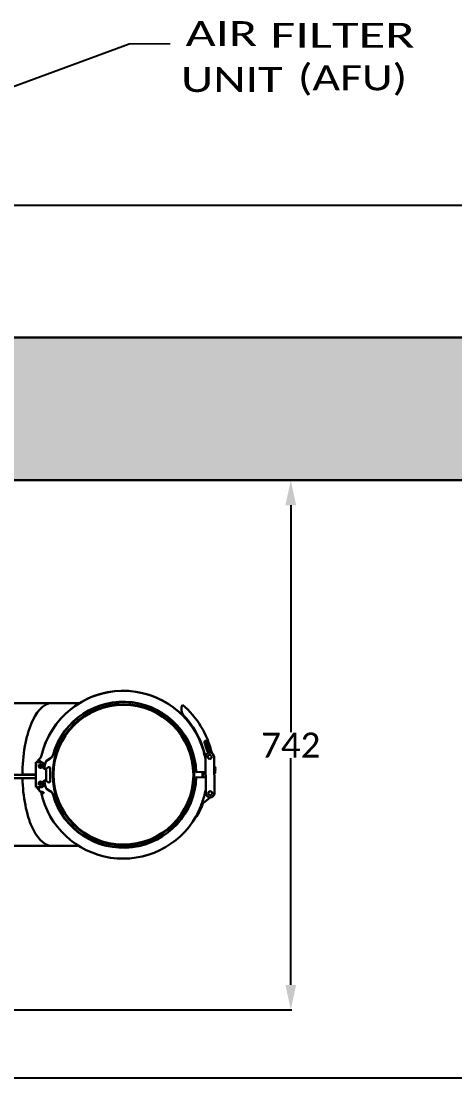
# Model space of a CAD drawing. Header units: millimetres. Extents: x 6781 to 13993, y -7973 to 4183.
# Drawn here: x 7813 to 8420, y -7973 to -6492 of the extents above; entities that cross this region are included whole.
import ezdxf
from ezdxf.enums import TextEntityAlignment as Align

# ---------------------------------------------------------------- set-up
doc = ezdxf.new("R2010")
doc.units = ezdxf.units.MM
doc.header["$LTSCALE"] = 307.34
doc.header["$PDMODE"] = 3
doc.header["$PDSIZE"] = 8
doc.layers.get('0').update_dxf_attribs({"linetype": 'CONTINUOUS'})
doc.layers.get('Defpoints').update_dxf_attribs({"linetype": 'CONTINUOUS'})
doc.styles.get("Standard").update_dxf_attribs({"font": 'calibri.ttf'})
doc.dimstyles.get("Standard").update_dxf_attribs({"dimtxt": 35, "dimasz": 35, "dimexe": 1.5, "dimexo": 1, "dimtad": 1, "dimdsep": 46, "dimtxsty": 'Standard', "dimblk": '_FILLED', "dimblk1": '_FILLED', "dimblk2": '_FILLED', "dimcen": 0.09, "dimazin": 2, "dimtol": 1, "dimtp": 0.01, "dimtm": 0.01, "dimtfac": 1, "dimtofl": 0, "dimtmove": 0, "dimatfit": 3, "dimldrblk": '_FILLED', "dimfxl": 1, "dimtolj": 1, "dimarcsym": 0})

# ---------------------------------------------------------------- blocks, each defined once
blk = doc.blocks.new('_FILLED')
at = {"color": 0, "linetype": 'ByBlock'}
blk.add_solid([(0, 0), (-1, 0.214), (-1, -0.214)], dxfattribs=at)
blk = doc.blocks.new('*D1043')
at = {"color": 0, "linetype": 'Continuous', "lineweight": -2}
for p, q in [((7831.2, -7135.3), (8192, -7135.3)), ((8190.5, -7170.3), (8190.5, -7488.1)), ((8190.5, -7842.5), (8190.5, -7524.8)), ((7458, -7877.5), (8192, -7877.5))]:
    blk.add_line(p, q, dxfattribs=at)
at = {"layer": 'Defpoints', "color": 0}
for p in [(7830.2, -7135.3), (8190.5, -7135.3), (7457, -7877.5)]:
    blk.add_point(p, dxfattribs=at)
at = {"color": 0, "linetype": 'ByBlock', "lineweight": -2, "xscale": 35, "yscale": 35, "zscale": 35}
for p, rotation in [((8190.5, -7135.3), 90), ((8190.5, -7877.5), 270)]:
    blk.add_blockref('_FILLED', p, dxfattribs=dict(at, rotation=rotation))
at = {"color": 0, "lineweight": 30, "insert": (8190.5, -7506.4), "char_height": 35, "attachment_point": 5}
blk.add_mtext('\\A1;\\A1;742', dxfattribs=at)

msp = doc.modelspace()

# ---------------------------------------------------------------- hatches: boundary and pattern name
at = {"linetype": 'ByBlock', "lineweight": 30}
h = msp.add_hatch(dxfattribs=at)
h.set_pattern_fill('AR-SAND')
h.set_pattern_definition([(37.5, (6781.656, -8012.52), (-1.60003, 48.94132), [0, -38.608, 0, -43.18, 0, -41.275]), (7.5, (6781.656, -8012.52), (44.9523, 71.6825), [0, -20.828, 0, -34.798, 0, -13.335]), (327.5, (6750.414, -8012.52), (79.09924, 0.1437), [0, -12.7, 0, -45.72, 0, -59.69]), (317.5, (6750.414, -8012.52), (76.3556, 22.293), [0, -6.35, 0, -29.972, 0, -34.29])])
h.paths.add_polyline_path([(9990.75881, -6935.32566), (7566.31696, -6935.32566), (7566.31696, -7135.32566), (9990.75881, -7135.32566)])

# ---------------------------------------------------------------- linework, layer by layer
at = {"color": 0, "linetype": 'Continuous'}
for p, q in [((9993.70372, -6750.39485), (6891.81696, -6750.39485)), ((6780.95812, -7972.78928), (13992.87849, -7972.78928))]:
    msp.add_line(p, q, dxfattribs=at)
at = {"linetype": 'ByBlock', "lineweight": 30}
msp.add_line((9990.75881, -6935.32566), (6891.81696, -6935.32566), dxfattribs=at)
at = {"color": 7, "linetype": 'Continuous', "lineweight": 30}
msp.add_line((6891.81696, -7135.32566), (9968.37205, -7135.32566), dxfattribs=at)
at = {"linetype": 'Continuous', "lineweight": 30}
for p, q in [((7786.41037, -7447.53605), (7855.9456, -7447.53605)), ((7894.97625, -7447.56715), (7855.9456, -7447.53605)), ((8038.91307, -7449.80161), (8038.91307, -7449.78915)), ((8054.89468, -7483.75451), (8054.72086, -7483.79477)), ((8074.14294, -7507.85045), (8072.29518, -7510.94638)), ((7837.36062, -7526.81639), (7840.79561, -7522.94826)), ((7848.28414, -7528.36432), (7855.23387, -7523.37364)), ((7855.65993, -7522.86989), (7855.78205, -7522.7103)), ((8069.13678, -7516.2383), (8068.76783, -7516.85648)), ((8070.93058, -7522.97251), (8071.56553, -7573.96854)), ((8072.87556, -7513.03758), (8075.3947, -7509.10278)), ((8074.39223, -7523.95706), (8074.19729, -7523.20486)), ((8074.20132, -7522.55708), (8074.41291, -7521.79065)), ((8074.7436, -7521.23014), (8075.04121, -7520.89933)), ((8075.04121, -7520.89933), (8075.23778, -7520.73037)), ((8075.23778, -7520.73037), (8075.44938, -7520.58066)), ((8075.44938, -7520.58066), (8075.84251, -7520.37218)), ((8076.46649, -7520.18734), (8077.26135, -7520.168)), ((8077.89077, -7520.32122), (8078.57321, -7520.69281)), ((8079.4689, -7521.84106), (8079.67273, -7522.69666)), ((8082.92965, -7522.82311), (8083.5646, -7573.81914)), ((7834.14701, -7530.45356), (7833.38608, -7530.4521)), ((7833.38608, -7530.4521), (7833.38608, -7565.45208)), ((7835.98608, -7530.45417), (7834.14701, -7530.45356)), ((7834.96351, -7530.44452), (7835.12012, -7529.97781)), ((7841.12042, -7530.45417), (7835.98608, -7530.45417)), ((7839.85362, -7524.08553), (7836.21286, -7528.12234)), ((7836.64181, -7529.53816), (7836.50063, -7529.56359)), ((7837.86764, -7528.51497), (7837.57671, -7528.46319)), ((7844.12042, -7533.45459), (7844.12042, -7538.08323)), ((7844.81986, -7536.88559), (7847.14111, -7529.92227)), ((7847.45658, -7528.95451), (7847.66279, -7528.95589)), ((7850.34596, -7537.54007), (7847.64329, -7539.45725)), ((7848.32609, -7528.37827), (7853.28786, -7525.07107)), ((7853.51728, -7525.06994), (7848.36004, -7528.37733)), ((8076.06951, -7525.50984), (8075.2889, -7525.10454)), ((8078.2693, -7525.29986), (8077.63212, -7525.55686)), ((8078.62244, -7525.06558), (8078.2693, -7525.29986)), ((8078.93539, -7524.77982), (8078.62244, -7525.06558)), ((8079.33929, -7524.22401), (8078.93539, -7524.77982)), ((7777.97101, -7547.89261), (7833.38608, -7547.89261)), ((7833.38608, -7552.8926), (7777.97101, -7552.8926)), ((7814.52426, -7547.51586), (7833.38608, -7547.53092)), ((7833.38608, -7547.73092), (7814.52426, -7547.71586)), ((7847.64329, -7539.45725), (7847.27775, -7539.71654)), ((7847.64329, -7556.45643), (7847.64329, -7539.45725)), ((7853.50329, -7539.17172), (7853.50329, -7556.74389)), ((8054.94068, -7548.44685), (8053.96727, -7548.43868)), ((8053.96727, -7548.43868), (8053.96727, -7548.64449)), ((8053.96727, -7548.64449), (8054.91998, -7548.6528)), ((8054.91953, -7548.65722), (8053.96727, -7548.64891)), ((8053.96727, -7548.79042), (8054.96724, -7548.79915)), ((8053.97101, -7547.93522), (8054.97101, -7547.93522)), ((8057.98895, -7544.38268), (8057.64538, -7544.39343)), ((8057.64538, -7551.51242), (8057.98895, -7551.52566)), ((8071.04953, -7543.92412), (8057.98895, -7544.38268)), ((8057.98895, -7551.52566), (8071.29184, -7551.9875)), ((7834.14804, -7565.45355), (7833.38608, -7565.45208)), ((7836.34826, -7565.45416), (7834.14804, -7565.45355)), ((7835.0986, -7565.86358), (7834.9631, -7565.4598)), ((7835.1144, -7565.9103), (7835.0986, -7565.86358)), ((7835.10757, -7565.89011), (7835.09871, -7565.86392)), ((7835.10829, -7565.89227), (7835.10757, -7565.89011)), ((7835.11992, -7565.92666), (7835.1144, -7565.9103)), ((7835.84542, -7566.31278), (7835.55708, -7566.26555)), ((7839.99413, -7571.81484), (7836.28589, -7567.83497)), ((7841.12042, -7565.45416), (7836.34826, -7565.45416)), ((7836.34831, -7566.39208), (7836.61232, -7566.43996)), ((7844.12042, -7557.82594), (7844.12042, -7562.45458)), ((7847.13719, -7565.97267), (7844.8317, -7559.05589)), ((7847.27775, -7556.19699), (7847.64329, -7556.45643)), ((7850.34596, -7558.3745), (7847.64329, -7556.45643)), ((7848.32459, -7567.52734), (7853.27636, -7570.82893)), ((7840.79561, -7572.94881), (7837.14309, -7568.84058)), ((7840.82427, -7572.94924), (7840.79561, -7572.94881)), ((7841.05182, -7572.95001), (7840.82427, -7572.94924)), ((7843.95448, -7573.83551), (7843.63828, -7573.93249)), ((7843.77601, -7572.31795), (7843.92166, -7572.34619)), ((7855.53809, -7572.87328), (7855.39278, -7572.70088)), ((7855.99186, -7573.04193), (7856.12251, -7573.21042)), ((8067.64484, -7587.62121), (8077.48713, -7579.89239)), ((8071.51408, -7569.83684), (8070.8931, -7569.90187)), ((8074.87802, -7574.47925), (8074.81884, -7574.03822)), ((8074.86188, -7573.38886), (8075.11943, -7572.63663)), ((8074.94505, -7574.72964), (8074.87802, -7574.47925)), ((8075.03535, -7574.97261), (8074.94505, -7574.72964)), ((8075.2424, -7575.36649), (8075.03535, -7574.97261)), ((8075.48145, -7572.09943), (8076.06667, -7571.58823)), ((8076.29888, -7576.33533), (8075.65341, -7575.87106)), ((8077.67818, -7576.64183), (8076.90506, -7576.56379)), ((8077.4543, -7571.1464), (8078.32749, -7571.25197)), ((8079.71631, -7575.60724), (8079.06543, -7576.19881)), ((8079.64437, -7572.09445), (8080.0256, -7572.66605)), ((8080.0256, -7572.66605), (8080.18507, -7573.05868)), ((8080.18507, -7573.05868), (8080.28233, -7573.47116)), ((8066.27509, -7586.99472), (8067.64484, -7587.62121)), ((8057.38322, -7606.35441), (8058.98008, -7606.5829)), ((7855.9456, -7647.53599), (7786.57959, -7647.53599)), ((7893.50778, -7647.56598), (7855.9456, -7647.53599))]:
    msp.add_line(p, q, dxfattribs=at)
for points in [[(7855.3994, -7523.18635), (7855.34471, -7523.2492), (7855.28954, -7523.31163), (7855.23387, -7523.37364)], [(7855.3994, -7523.18635), (7855.53236, -7523.02864), (7855.65993, -7522.86989)], [(7856.13143, -7522.67073), (7855.98853, -7522.85472), (7855.83835, -7523.03751), (7855.68097, -7523.21877)], [(7835.19529, -7529.7693), (7835.16914, -7529.83861), (7835.14408, -7529.90812), (7835.12012, -7529.97779)], [(7836.21263, -7528.1226), (7836.17013, -7528.17031), (7836.12698, -7528.21999), (7836.08314, -7528.27177)], [(7835.09871, -7565.86392), (7835.13944, -7565.98048), (7835.18325, -7566.09657), (7835.23007, -7566.21195)], [(7836.28589, -7567.83497), (7836.22013, -7567.76309), (7836.15551, -7567.68985), (7836.09201, -7567.61523)], [(7847.66797, -7566.93314), (7847.41981, -7566.95345), (7846.89964, -7566.95364)], [(7844.30015, -7573.51728), (7844.31783, -7573.57964), (7844.33523, -7573.64208), (7844.29369, -7573.72337)], [(7855.80939, -7573.2216), (7855.67698, -7573.04694), (7855.53809, -7572.87328)], [(7855.53919, -7572.51632), (7855.5974, -7572.57981), (7855.65511, -7572.64376), (7855.71231, -7572.70819)], [(7855.71231, -7572.70819), (7855.85511, -7572.87443), (7855.99186, -7573.04193)]]:
    msp.add_lwpolyline(points, dxfattribs=at)
for centre, radius in [((7955.97101, -7547.94792), 99), ((8076.93011, -7522.89797), 2.75), ((7839.90754, -7535.95543), 2.5), ((7839.90754, -7535.95604), 2.14843), ((7839.90754, -7535.95578), 1.67811), ((7839.90754, -7559.95567), 2.5), ((7839.90754, -7559.95628), 2.14843), ((7839.90754, -7559.95601), 1.67811), ((8077.56506, -7573.89416), 2.75)]:
    msp.add_circle(centre, radius, dxfattribs=at)
for centre, radius, start, end in [((7955.70751, -7547.94854), 117.6, 15.38227114, 166.76721192), ((7955.70751, -7547.94373), 117.6, 33.05387056, 166.74879431), ((7955.70751, -7547.95417), 102.34379, 1.99985679, 163.80064871), ((7955.70751, -7547.95292), 102.00001, 1.99985679, 163.70668666), ((7955.97101, -7547.93522), 98, 0, 359.49489453), ((8051.34486, -7456.24077), 14, 152.61910867, 223.10104864), ((7954.41144, -7546.93938), 128.75829, 13.3027583, 48.98313217), ((7954.41144, -7546.95183), 128.75829, 13.33694497, 48.98313217), ((7954.41144, -7546.95279), 118.75829, 11.62639709, 43.10104864), ((7955.70751, -7547.94373), 117.6, 15.38026913, 28.70462305), ((8060.15286, -7490.3031), 2, 237.67216583, 246.00975104), ((8071.27785, -7502.26079), 1.75, 20.23890084, 200.23890084), ((7954.26925, -7545.40179), 122.95829, 14.56443821, 20.23890084), ((7955.74962, -7547.95057), 125, 18.71137117, 22.28672673), ((7954.26925, -7545.40179), 126.45829, 14.39012243, 20.23890084), ((7955.70751, -7547.94931), 117.6, 166.76684731, 167.90409521), ((7846.91015, -7515.88559), 11.19622, 313.3945308, 318.0253665), ((7847.51773, -7516.54343), 10.31161, 323.26954886, 330.13248214), ((7847.4666, -7516.5146), 10.3703, 330.13504639, 336.97809571), ((7847.43263, -7516.50092), 10.40691, 336.98188722, 343.79770454), ((7955.70751, -7547.95102), 117.25829, 10.92855485, 15.37764477), ((8076.93011, -7522.89781), 6, 0.7133491, 180.7133491), ((8075.01819, -7514.22782), 1.76025, 188.2903993, 8.2903993), ((7839.77962, -7534.95248), 6, 161.45049391, 179.99982367), ((7831.97941, -7505.06529), 24.91161, 278.98180218, 279.5390131), ((7835.42243, -7537.70458), 9.47336, 75.77449137, 76.84244374), ((7840.16761, -7544.91538), 15.75428, 97.62590366, 98.36971651), ((7839.8697, -7542.66666), 13.48565, 93.92558974, 97.34917089), ((7840.10089, -7516.55462), 12.16585, 260.84868337, 261.46927799), ((7840.68511, -7513.23525), 15.53597, 260.68716585, 261.19420274), ((7839.88537, -7542.61826), 13.43974, 91.58691092, 96.23110923), ((7840.16533, -7516.91397), 11.82014, 263.95054287, 264.90031529), ((7839.99199, -7544.25966), 15.08329, 93.38972834, 93.9747899), ((7841.12042, -7533.45417), 3, 359.99598158, 90), ((7846.12042, -7538.0834), 2, 179.99527949, 217.74759624), ((7839.12777, -7534.98808), 6, 327.09270027, 341.56372376), ((7955.97101, -7547.94786), 111.90174, 174.9627897, 175.56676218), ((7955.97101, -7547.94798), 110.99944, 172.33023162, 175.86743874), ((7848.33282, -7529.63691), 0.9678, 161.49472377, 168.75734959), ((7851.50329, -7539.1715), 2, 0.00869271, 125.35186931), ((7848.00505, -7517.14043), 9.52907, 303.68537396, 304.77546696), ((7847.54723, -7516.56133), 10.26751, 308.60210047, 313.40187846), ((8078.84948, -7539.74949), 6, 318.69957582, 44.44755511), ((7846.12042, -7538.08468), 2, 217.71854677, 305.34474512), ((7955.70751, -7547.95417), 102.34379, 196.18811529, 358.00014321), ((7955.70751, -7547.95292), 102.00001, 196.28247241, 358.00014321), ((7955.97101, -7547.94798), 110.99944, 357.99004624, 2.00900961), ((7955.97101, -7547.94786), 111.90174, 357.98619973, 2.00903404), ((8082.74032, -7544.6938), 2, 284.94528, 2.54138837), ((7839.76853, -7560.92), 6, 180.00019197, 198.54952091), ((7826.98541, -7622.89115), 57.26737, 80.37432109, 80.58024526), ((7839.40551, -7553.92226), 12.80698, 263.50386399, 264.46824021), ((7839.39517, -7554.01735), 12.71134, 264.47328048, 265.4794271), ((7841.12042, -7562.45416), 3, 270, 359.99601009), ((7846.12042, -7557.8261), 2, 142.26409672, 179.99528085), ((7839.13961, -7560.95313), 6, 18.43384807, 32.21388969), ((7955.97101, -7547.94786), 111.90174, 184.44053511, 185.04331826), ((7846.12042, -7557.82738), 2, 51.43904722, 142.23503738), ((7955.97101, -7547.94798), 110.99944, 184.11751922, 188.49754997), ((7850.02284, -7564.9928), 3.05104, 225.7707666, 231.01452029), ((7851.50329, -7556.74367), 2, 234.64667961, 359.99381546), ((7955.70751, -7547.94854), 117.6, 192.27402379, 330.41412585), ((7882.44466, -7508.90535), 75.9855, 237.2844315, 237.43981559), ((7875.82561, -7519.26765), 63.68961, 237.44150083, 237.5896326), ((7890.11718, -7496.51104), 90.56178, 237.93012278, 238.17268381), ((7900.29312, -7480.12812), 109.84778, 238.16945842, 238.3035995), ((7909.63534, -7464.99732), 127.6303, 238.30414739, 238.43950775), ((7828.72638, -7597.84376), 27.91491, 59.19547509, 59.49060981), ((7837.14932, -7606.88694), 35.19841, 79.14834549, 79.87956048), ((7827.97229, -7523.89978), 52.42801, 287.34481167, 287.48161493), ((7823.37098, -7509.30664), 67.72939, 287.48585447, 287.69494321), ((7833.565, -7626.58539), 55.21912, 79.18979839, 79.34655721), ((7821.40689, -7503.13515), 74.20587, 287.69135193, 287.91686056), ((7827.7475, -7578.21253), 17.20536, 17.94528622, 18.4782813), ((7827.7153, -7578.2259), 17.24011, 17.95460636, 18.38112136), ((7827.41247, -7578.32367), 17.55834, 17.02625628, 17.95348075), ((7827.44933, -7578.30902), 17.51876, 17.23168256, 17.94505679), ((7827.26786, -7578.36544), 17.70879, 16.41498299, 17.23210235), ((7827.25568, -7578.37204), 17.72242, 16.42435909, 17.02736323), ((7827.28168, -7578.36149), 17.69442, 15.88869061, 16.41535454), ((7827.35346, -7578.34368), 17.62061, 15.26544007, 16.42580703), ((7847.59487, -7579.35001), 10.2415, 55.31030879, 56.30634172), ((7847.43399, -7579.55725), 10.504, 45.89065545, 51.04497549), ((7847.27363, -7579.72189), 10.73383, 40.85151412, 45.88770852), ((7847.56064, -7579.30737), 10.25078, 35.51916836, 36.41919481), ((7847.49865, -7579.35047), 10.32628, 29.65497789, 35.51403435), ((7847.45564, -7579.37423), 10.37541, 22.91095561, 29.65146963), ((7847.42425, -7579.38678), 10.4092, 16.19102087, 22.90732295), ((7955.70751, -7547.95221), 117.25829, 340.55136486, 349.21111922), ((7955.70751, -7547.94854), 117.6, 349.31668283, 349.39530491), ((8077.56506, -7573.89384), 6, 180.7133491, 0.7133491), ((7955.70751, -7547.95021), 117.25829, 332.99009338, 339.57092165), ((7955.70751, -7547.95021), 118.75829, 333.23721753, 339.51877889), ((7955.70751, -7547.95087), 117.25829, 339.57122069, 340.55093), ((7955.70751, -7547.95087), 118.75829, 339.51907403, 340.35837994), ((7955.70751, -7547.94582), 117.25829, 330.92844288, 332.98818154), ((7955.70751, -7547.94582), 118.75829, 330.41259126, 333.23532566)]:
    msp.add_arc(centre, radius, start, end, dxfattribs=at)
at = {"color": 6, "linetype": 'Continuous', "lineweight": 30}
msp.add_arc((8054.6899, -7545.93881), 30.07803, 2.54138837, 7.88528573, dxfattribs=at)
at = {"linetype": 'Continuous', "lineweight": 30, "extrusion": (0, 0, -1)}
for centre, major_axis, ratio, start_param, end_param in [((7855.9456, -7547.53602), (0.03992, 100), 0.4142133757, -1.5727601264, -1.5707601261), ((7955.97101, -7547.61588), (-69.33558, -69.28024), 0.9996693308, -2.3523971262, -2.348032426)]:
    msp.add_ellipse(centre, major_axis=major_axis, ratio=ratio, start_param=start_param, end_param=end_param, dxfattribs=at)
at = {"linetype": 'Continuous', "lineweight": 30}
for points, knots in [([(7855.9456, -7447.53605), (7842.6001, -7447.56143), (7829.09093, -7468.44596), (7821.54584, -7490.88597), (7816.00521, -7515.0767), (7814.53167, -7534.27417), (7814.52426, -7547.51586)], [0, 0, 0, 0, 0.3524195789, 0.4923973734, 0.6503222807, 1, 1, 1, 1]), ([(7839.85342, -7524.08568), (7840.04903, -7523.8688), (7840.29847, -7523.65102), (7840.57622, -7523.42172), (7840.6259, -7523.41307)], [0, 0, 0, 0, 0.8527451382, 1, 1, 1, 1]), ([(7835.86863, -7529.67143), (7835.75662, -7529.68914), (7835.53232, -7529.7231), (7835.30764, -7529.75437), (7835.1952, -7529.76941)], [0, 0, 0, 0, 0.4999184831, 1, 1, 1, 1]), ([(7835.43053, -7529.24811), (7835.40283, -7529.31991), (7835.3552, -7529.47064), (7835.32882, -7529.62662), (7835.32102, -7529.70686)], [0, 0, 0, 0, 0.4883793712, 1, 1, 1, 1]), ([(7835.71253, -7528.73693), (7835.65693, -7528.81545), (7835.55091, -7528.9795), (7835.46608, -7529.15597), (7835.43053, -7529.24811)], [0, 0, 0, 0, 0.4934674688, 1, 1, 1, 1]), ([(7836.08314, -7528.27177), (7836.02094, -7528.34621), (7835.89286, -7528.49757), (7835.77105, -7528.65427), (7835.71253, -7528.73693)], [0, 0, 0, 0, 0.4892216681, 1, 1, 1, 1]), ([(7836.69786, -7528.33114), (7836.59543, -7528.31929), (7836.39066, -7528.29785), (7836.18556, -7528.27999), (7836.08313, -7528.27174)], [0, 0, 0, 0, 0.5008416291, 1, 1, 1, 1]), ([(7836.08319, -7528.27179), (7836.1727, -7528.27567), (7836.35127, -7528.28635), (7836.52938, -7528.30313), (7836.61809, -7528.31303)], [0, 0, 0, 0, 0.5009531891, 1, 1, 1, 1]), ([(7836.50063, -7529.56359), (7836.4352, -7529.57534), (7836.30432, -7529.59877), (7836.1733, -7529.62142), (7836.10774, -7529.63245)], [0, 0, 0, 0, 0.4999932795, 1, 1, 1, 1]), ([(7836.61809, -7528.31303), (7836.71097, -7528.32339), (7836.89733, -7528.3476), (7837.08271, -7528.37845), (7837.17558, -7528.39555)], [0, 0, 0, 0, 0.4974040955, 1, 1, 1, 1]), ([(7836.9979, -7529.47409), (7836.93854, -7529.48465), (7836.81983, -7529.50595), (7836.70116, -7529.52744), (7836.64181, -7529.53816)], [0, 0, 0, 0, 0.4999986331, 1, 1, 1, 1]), ([(7837.14679, -7528.39107), (7837.07205, -7528.37965), (7836.92257, -7528.35836), (7836.77273, -7528.33981), (7836.69786, -7528.33114)], [0, 0, 0, 0, 0.5008029332, 1, 1, 1, 1]), ([(7836.71179, -7529.52622), (7836.80818, -7529.50973), (7837.00081, -7529.47604), (7837.19341, -7529.44212), (7837.28975, -7529.42541)], [0, 0, 0, 0, 0.5000018007, 1, 1, 1, 1]), ([(7837.41004, -7529.40255), (7837.34128, -7529.4141), (7837.20385, -7529.43766), (7837.06654, -7529.46187), (7836.9979, -7529.47409)], [0, 0, 0, 0, 0.5000201979, 1, 1, 1, 1]), ([(7837.57671, -7528.46319), (7837.50503, -7528.45047), (7837.3619, -7528.4254), (7837.21847, -7528.40203), (7837.14679, -7528.39107)], [0, 0, 0, 0, 0.5009395604, 1, 1, 1, 1]), ([(7837.17558, -7528.39555), (7837.24258, -7528.40789), (7837.37735, -7528.43443), (7837.51145, -7528.46417), (7837.57885, -7528.47992)], [0, 0, 0, 0, 0.4960518695, 1, 1, 1, 1]), ([(7837.87443, -7529.32894), (7837.79689, -7529.34034), (7837.64198, -7529.36416), (7837.48732, -7529.38956), (7837.41004, -7529.40255)], [0, 0, 0, 0, 0.5000088616, 1, 1, 1, 1]), ([(7837.75648, -7528.4942), (7837.82569, -7528.50683), (7837.96374, -7528.5316), (7838.10202, -7528.55514), (7838.17101, -7528.56644)], [0, 0, 0, 0, 0.5015911628, 1, 1, 1, 1]), ([(7838.16601, -7528.56562), (7838.11615, -7528.5576), (7838.01664, -7528.54103), (7837.91726, -7528.52372), (7837.86764, -7528.51497)], [0, 0, 0, 0, 0.500597859, 1, 1, 1, 1]), ([(7838.42663, -7529.25792), (7838.36826, -7529.26428), (7838.25162, -7529.27775), (7838.13514, -7529.29266), (7838.07695, -7529.30044)], [0, 0, 0, 0, 0.5000114463, 1, 1, 1, 1]), ([(7838.30678, -7528.58809), (7838.4092, -7528.60394), (7838.61318, -7528.63318), (7838.81781, -7528.65749), (7838.91964, -7528.66828)], [0, 0, 0, 0, 0.5030250264, 1, 1, 1, 1]), ([(7839.10016, -7529.20276), (7839.16896, -7529.19868), (7839.3066, -7529.19146), (7839.44432, -7529.18599), (7839.51318, -7529.18367)], [0, 0, 0, 0, 0.5000707201, 1, 1, 1, 1]), ([(7839.11465, -7528.68731), (7839.17879, -7528.69303), (7839.30679, -7528.70338), (7839.43496, -7528.71152), (7839.49888, -7528.715)], [0, 0, 0, 0, 0.5014840836, 1, 1, 1, 1]), ([(7847.38359, -7529.44822), (7847.37036, -7529.51487), (7847.35773, -7529.65778), (7847.37536, -7529.80004), (7847.39106, -7529.87268)], [0, 0, 0, 0, 0.4776218734, 1, 1, 1, 1]), ([(7847.6807, -7528.89555), (7847.62302, -7528.95914), (7847.51741, -7529.09428), (7847.44193, -7529.24937), (7847.41506, -7529.32973)], [0, 0, 0, 0, 0.5032633358, 1, 1, 1, 1]), ([(7848.07651, -7528.55045), (7848.00532, -7528.60242), (7847.86675, -7528.70998), (7847.73923, -7528.83102), (7847.6807, -7528.89555)], [0, 0, 0, 0, 0.502891596, 1, 1, 1, 1]), ([(7853.95321, -7524.58536), (7853.86984, -7524.65183), (7853.70087, -7524.7821), (7853.52769, -7524.9067), (7853.44007, -7524.96754)], [0, 0, 0, 0, 0.4998926687, 1, 1, 1, 1]), ([(7814.58314, -7552.9147), (7814.86328, -7565.60471), (7816.61176, -7583.92647), (7822.31992, -7606.89199), (7829.90544, -7628.17104), (7843.19881, -7647.56023), (7855.9456, -7647.53599)], [0, 0, 0, 0, 0.3511954956, 0.5083515192, 0.6473181689, 1, 1, 1, 1]), ([(7835.55709, -7566.2656), (7835.50256, -7566.25675), (7835.3935, -7566.23897), (7835.28448, -7566.22101), (7835.22997, -7566.21196)], [0, 0, 0, 0, 0.499988182, 1, 1, 1, 1]), ([(7835.23007, -7566.21195), (7835.26487, -7566.29475), (7835.3363, -7566.46017), (7835.41411, -7566.62277), (7835.45565, -7566.70301)], [0, 0, 0, 0, 0.4985225494, 1, 1, 1, 1]), ([(7835.23012, -7566.21227), (7835.35511, -7566.22983), (7835.6049, -7566.26645), (7835.85418, -7566.30644), (7835.97867, -7566.32737)], [0, 0, 0, 0, 0.4999696418, 1, 1, 1, 1]), ([(7835.45565, -7566.70301), (7835.50352, -7566.79549), (7835.60237, -7566.97091), (7835.7215, -7567.13417), (7835.7861, -7567.20653)], [0, 0, 0, 0, 0.5177608997, 1, 1, 1, 1]), ([(7835.7861, -7567.20653), (7835.82833, -7567.25384), (7835.91608, -7567.34017), (7836.01902, -7567.40886), (7836.07202, -7567.43515)], [0, 0, 0, 0, 0.5173646845, 1, 1, 1, 1]), ([(7836.35814, -7566.39598), (7836.27274, -7566.3818), (7836.10189, -7566.35378), (7835.93098, -7566.32611), (7835.84552, -7566.3123)], [0, 0, 0, 0, 0.5000112959, 1, 1, 1, 1]), ([(7835.97867, -7566.32737), (7836.04035, -7566.33774), (7836.16364, -7566.3589), (7836.28672, -7566.3812), (7836.34826, -7566.39238)], [0, 0, 0, 0, 0.500037724, 1, 1, 1, 1]), ([(7836.61232, -7566.43996), (7836.72136, -7566.45964), (7836.93951, -7566.49868), (7837.15809, -7566.53527), (7837.26754, -7566.55257)], [0, 0, 0, 0, 0.4999732636, 1, 1, 1, 1]), ([(7837.26754, -7566.55257), (7837.32457, -7566.56158), (7837.43871, -7566.57909), (7837.55303, -7566.59548), (7837.61023, -7566.60336)], [0, 0, 0, 0, 0.4999691517, 1, 1, 1, 1]), ([(7837.61023, -7566.60336), (7837.66786, -7566.6113), (7837.78323, -7566.62655), (7837.89876, -7566.64044), (7837.95657, -7566.64701)], [0, 0, 0, 0, 0.4999510958, 1, 1, 1, 1]), ([(7837.8357, -7566.63281), (7837.79809, -7566.62811), (7837.72292, -7566.61835), (7837.64784, -7566.60792), (7837.61032, -7566.60255)], [0, 0, 0, 0, 0.5000078591, 1, 1, 1, 1]), ([(7838.3933, -7566.68915), (7838.50497, -7566.69798), (7838.72859, -7566.7127), (7838.95252, -7566.7217), (7839.06454, -7566.72482)], [0, 0, 0, 0, 0.4998865959, 1, 1, 1, 1]), ([(7847.67955, -7566.9465), (7847.71327, -7566.98706), (7847.78297, -7567.06649), (7847.85675, -7567.14215), (7847.89464, -7567.17904)], [0, 0, 0, 0, 0.4993526286, 1, 1, 1, 1]), ([(7848.10336, -7567.36439), (7848.139, -7567.39324), (7848.21153, -7567.44927), (7848.28654, -7567.50193), (7848.32459, -7567.52734)], [0, 0, 0, 0, 0.5005656074, 1, 1, 1, 1]), ([(7840.17243, -7571.9887), (7840.14114, -7571.96069), (7840.08031, -7571.90411), (7840.02206, -7571.84485), (7839.99407, -7571.81481)], [0, 0, 0, 0, 0.505722031, 1, 1, 1, 1]), ([(7841.37685, -7572.83681), (7841.28988, -7572.78095), (7841.1106, -7572.66531), (7840.93144, -7572.54946), (7840.83982, -7572.48863)], [0, 0, 0, 0, 0.4845112017, 1, 1, 1, 1]), ([(7840.86134, -7571.88568), (7840.95766, -7571.89585), (7841.15547, -7571.91871), (7841.35319, -7571.94219), (7841.45471, -7571.95441)], [0, 0, 0, 0, 0.4864579235, 1, 1, 1, 1]), ([(7841.27353, -7572.98757), (7841.23398, -7572.97644), (7841.1609, -7572.95875), (7841.08586, -7572.95008), (7841.05182, -7572.95001)], [0, 0, 0, 0, 0.5468882915, 1, 1, 1, 1]), ([(7841.54399, -7573.08321), (7841.4972, -7573.06406), (7841.40796, -7573.02949), (7841.31694, -7572.99979), (7841.27353, -7572.98757)], [0, 0, 0, 0, 0.5285733205, 1, 1, 1, 1]), ([(7841.45471, -7571.95441), (7841.53636, -7571.96424), (7841.70208, -7571.98454), (7841.86764, -7572.00603), (7841.95159, -7572.01736)], [0, 0, 0, 0, 0.4926022454, 1, 1, 1, 1]), ([(7842.03312, -7573.2532), (7841.97532, -7573.21697), (7841.8606, -7573.14488), (7841.74608, -7573.07245), (7841.68928, -7573.03639)], [0, 0, 0, 0, 0.5034491591, 1, 1, 1, 1]), ([(7841.95159, -7572.01736), (7842.05367, -7572.03114), (7842.26036, -7572.06033), (7842.46672, -7572.09171), (7842.57118, -7572.1081)], [0, 0, 0, 0, 0.49345495, 1, 1, 1, 1]), ([(7842.57256, -7573.6053), (7842.52897, -7573.58057), (7842.44263, -7573.532), (7842.35588, -7573.48416), (7842.3129, -7573.46072)], [0, 0, 0, 0, 0.5058397093, 1, 1, 1, 1]), ([(7842.57118, -7572.1081), (7842.69752, -7572.12792), (7842.95211, -7572.16935), (7843.20628, -7572.21333), (7843.33431, -7572.2362)], [0, 0, 0, 0, 0.4957893779, 1, 1, 1, 1]), ([(7842.89821, -7573.79378), (7842.84358, -7573.76159), (7842.7353, -7573.69831), (7842.6265, -7573.63591), (7842.57256, -7573.6053)], [0, 0, 0, 0, 0.5055344945, 1, 1, 1, 1]), ([(7843.30229, -7574.03623), (7843.22393, -7573.98844), (7843.06769, -7573.89302), (7842.91161, -7573.79736), (7842.83383, -7573.74958)], [0, 0, 0, 0, 0.5013703993, 1, 1, 1, 1]), ([(7843.30231, -7574.03625), (7843.25543, -7574.00766), (7843.16211, -7573.95104), (7843.0685, -7573.89488), (7843.02191, -7573.8671)], [0, 0, 0, 0, 0.5030108427, 1, 1, 1, 1]), ([(7843.60221, -7573.94379), (7843.55163, -7573.95958), (7843.45172, -7573.9906), (7843.35169, -7574.02122), (7843.30229, -7574.03623)], [0, 0, 0, 0, 0.5064848923, 1, 1, 1, 1]), ([(7843.63828, -7573.93249), (7843.58833, -7573.94772), (7843.49265, -7573.97661), (7843.39657, -7574.00422), (7843.35052, -7574.01681)], [0, 0, 0, 0, 0.5223696532, 1, 1, 1, 1]), ([(7844.07582, -7572.78947), (7844.05101, -7572.7148), (7844.00067, -7572.56673), (7843.94823, -7572.41939), (7843.92163, -7572.34639)], [0, 0, 0, 0, 0.5031507948, 1, 1, 1, 1]), ([(7843.92166, -7572.34619), (7843.94647, -7572.41431), (7843.99543, -7572.55173), (7844.04256, -7572.68978), (7844.06582, -7572.75937)], [0, 0, 0, 0, 0.4970039934, 1, 1, 1, 1]), ([(7844.42879, -7573.69847), (7844.34871, -7573.7198), (7844.19027, -7573.76438), (7844.03265, -7573.81171), (7843.95448, -7573.83551)], [0, 0, 0, 0, 0.5035147164, 1, 1, 1, 1]), ([(7854.03796, -7571.38892), (7853.93843, -7571.30848), (7853.73645, -7571.15132), (7853.52878, -7571.00176), (7853.42363, -7570.92898)], [0, 0, 0, 0, 0.5001847217, 1, 1, 1, 1])]:
    msp.add_open_spline(points, degree=3, knots=knots, dxfattribs=at)
for points in [[(7853.51557, -7525.07104), (7854.31512, -7524.55828), (7855.04859, -7523.9275), (7855.68097, -7523.21877)], [(7857.80315, -7519.33876), (7857.45453, -7520.53146), (7856.88001, -7521.67891), (7856.13143, -7522.67073)], [(7835.19525, -7529.7693), (7835.70088, -7529.68902), (7836.20716, -7529.61255), (7836.71179, -7529.52622)], [(7837.28975, -7529.42541), (7837.57394, -7529.37612), (7837.85864, -7529.32895), (7838.14467, -7529.2918)], [(7839.49885, -7528.71518), (7839.09692, -7528.68335), (7838.69496, -7528.6456), (7838.29621, -7528.58588)], [(7847.14216, -7529.91908), (7847.2606, -7529.56377), (7847.44538, -7529.22421), (7847.6812, -7528.93324)], [(7848.28414, -7528.36432), (7848.05369, -7528.5298), (7847.84565, -7528.73007), (7847.66707, -7528.95052)], [(7837.61032, -7566.60255), (7837.25946, -7566.55238), (7836.91056, -7566.48933), (7836.56112, -7566.43003)], [(7839.06453, -7566.72485), (7838.65396, -7566.71236), (7838.2433, -7566.68366), (7837.8357, -7566.63281)], [(7847.13719, -7565.97267), (7847.25314, -7566.31959), (7847.43409, -7566.65188), (7847.66797, -7566.93314)], [(7839.99407, -7571.81481), (7840.27933, -7571.86735), (7840.57289, -7571.85523), (7840.86134, -7571.88568)], [(7840.85872, -7571.88791), (7840.57104, -7571.85809), (7840.28301, -7571.82905), (7839.99413, -7571.81484)], [(7840.83982, -7572.48863), (7840.60826, -7572.33487), (7840.37951, -7572.17411), (7840.17243, -7571.9887)], [(7842.24057, -7572.05838), (7841.78135, -7571.99122), (7841.32036, -7571.93574), (7840.85872, -7571.88791)], [(7842.3129, -7573.46072), (7842.06223, -7573.32401), (7841.80824, -7573.19138), (7841.54399, -7573.08321)], [(7843.77326, -7572.31806), (7843.26401, -7572.22227), (7842.75329, -7572.13336), (7842.24057, -7572.05838)], [(7853.50062, -7570.82478), (7854.24385, -7571.30152), (7854.93763, -7571.86994), (7855.53919, -7572.51632)], [(7857.79774, -7576.54856), (7857.44868, -7575.35352), (7856.87288, -7574.20384), (7856.12251, -7573.21042)]]:
    msp.add_open_spline(points, degree=3, dxfattribs=at)

# ---------------------------------------------------------------- texts
at = {"color": 0, "linetype": 'Continuous', "lineweight": 30}
for s, width, p, p2 in [('AIR', 1.323483, (8043.1424, -6526.80152), (8143.37586, -6526.80152)), ('FILTER', 1.384541, (8161.81879, -6529.2043), (8364.15342, -6529.2043)), ('UNIT', 1.273211, (8036.75882, -6591.09035), (8179.01563, -6591.09035)), ('(AFU)', 1.213736, (8200.45903, -6588.74668), (8353.45514, -6588.74668))]:
    msp.add_text(s, height=35, dxfattribs=dict(at, width=width)).set_placement(p, p2, align=Align.FIT)

# ---------------------------------------------------------------- dimensions: what is measured, and where the dimension line sits
at = {"linetype": 'Continuous', "lineweight": 30}
dim = msp.add_linear_dim(base=(8190.4592, -7135.32566), p1=(7456.95193, -7877.53602), p2=(7830.24144, -7135.32566), angle=90, text='\\A1;742', dimstyle='Standard', override={"dimtad": 0, "dimtih": 1, "dimtoh": 1, "dimdec": 4, "dimzin": 0, "dimtxsty": 'Standard', "dimcen": 53.46, "dimadec": 0, "dimazin": 0, "dimtdec": 4, "dimtzin": 0}, dxfattribs=at)
dim.commit()
dim.dimension.update_dxf_attribs({"geometry": '*D1043', "text_midpoint": (8190.4592, -7506.43084), "dimtype": 160})

# ---------------------------------------------------------------- leaders
at = {"color": 0, "linetype": 'Continuous'}
msp.add_leader([(7733.0006, -6608.63912), (7964.21984, -6523.72194), (8021.3627, -6523.35601)], dimstyle='Standard', override={"dimtad": 0}, dxfattribs=at)

doc.saveas('drawing.dxf')
